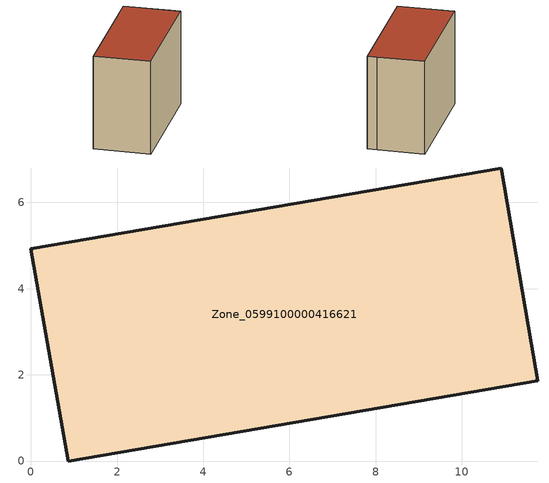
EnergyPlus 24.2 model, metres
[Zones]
Zone_0599100000416621
 floor ground (C_G): 11.76,1.87 0.86,0 0,4.93 10.91,6.8 11.61,2.74 z0.12
 wall outside (C_F): 11.61,2.74 10.91,6.8 0,4.93 0.86,0 11.76,1.87 11.61,2.74 z0.12:8.63
 roof outside (C_R): 0.86,0 11.76,1.87 11.61,2.74 10.91,6.8 0,4.93 z8.63
[BUILDING]
Pand.0599100000416621: North Axis=0; Terrain=City; Loads Convergence Tolerance Value=0.04; Temperature Convergence Tolerance Value=0.4; Solar Distribution=FullExterior; Maximum Number of Warmup Days=25; Minimum Number of Warmup Days=1
[Site:Location]
Rotterdam.The.Hague.AP_ZH_NLD Design_Conditions: Latitude=51.96; Longitude=4.45; Time Zone=1; Elevation=-4.5
[SITE:GROUNDTEMPERATURE:BUILDINGSURFACE]
18, 18, 18, 18, 18, 18, 18, 18, 18, 18, 18, 18
[MATERIAL] Thermal Absorptance=0.9; Solar Absorptance=0.7; Visible Absorptance=0.7
Name | Roughness | Thickness | Conductivity | Density | Specific Heat
G.TI.1992-2005 | MediumSmooth | 0.15 | 0.06 | 540 | 1210
F.TI.1992-2005 | Rough | 0.3 | 0.12 | 1920 | 840
R.TI.1992-2005 | MediumRough | 0.2 | 0.08 | 1500 | 1000
[CONSTRUCTION]
C_G: G.TI.1992-2005
C_F: F.TI.1992-2005
C_R: R.TI.1992-2005
[ZONE]
Zone_0599100000416621: Type=1; Multiplier=1; Ceiling Height=Autocalculate; Volume=Autocalculate; Floor Area=autocalculate; Part of Total Floor Area=Yes
[ZONEINFILTRATION:DESIGNFLOWRATE]
Infil_Zone_0599100000416621: Zone or ZoneList or Space or SpaceList=Zone_0599100000416621; Schedule=AlwaysOn; Design Flow Rate Calculation Method=Flow/Area; Flow Rate per Floor Area=0.0015; Constant Term Coefficient=1; Temperature Term Coefficient=0; Velocity Term Coefficient=0; Velocity Squared Term Coefficient=0
[HVACTEMPLATE:ZONE:IDEALLOADSAIRSYSTEM]
Zone_0599100000416621: Maximum Heating Supply Air Temperature=50; Minimum Cooling Supply Air Temperature=13; Maximum Heating Supply Air Humidity Ratio=0.0156; Minimum Cooling Supply Air Humidity Ratio=0.0077; Heating Limit=NoLimit; Cooling Limit=NoLimit; Dehumidification Control Type=ConstantSensibleHeatRatio; Cooling Sensible Heat Ratio=0.7; Dehumidification Setpoint=60; Humidification Control Type=None; Humidification Setpoint=30; Outdoor Air Method=None; Outdoor Air Flow Rate per Person=0.00944; Outdoor Air Flow Rate per Zone Floor Area=0; Outdoor Air Flow Rate per Zone=0; Demand Controlled Ventilation Type=None; Outdoor Air Economizer Type=NoEconomizer; Heat Recovery Type=None; Sensible Heat Recovery Effectiveness=0.7; Latent Heat Recovery Effectiveness=0.65
[ZONECONTROL:THERMOSTAT]
ThermostatControl_Zone_0599100000416621: Zone or ZoneList=Zone_0599100000416621; Control Type Schedule=DualSetpointControlType; Control 1=Thermostat_Zone_0599100000416621; Temperature Difference Between Cutout And Setpoint=0
[THERMOSTATSETPOINT:DUALSETPOINT]
Thermostat_Zone_0599100000416621: Heating Setpoint Temperature Schedule=HeatingSetpoint_Zone_0599100000416621; Cooling Setpoint Temperature Schedule=CoolingSetpoint_Zone_0599100000416621
[SCHEDULE:COMPACT]
HeatingSetpoint_Zone_0599100000416621: Through: 12/31, For: AllDays, Until: 24:00, 21
CoolingSetpoint_Zone_0599100000416621: Through: 12/31, For: AllDays, Until: 24:00, 24
DualSetpointControlType: Through: 12/31, For: AllDays, Until: 24:00, 4
AlwaysOn: Through: 12/31, For: AllDays, Until: 24:00, 1
